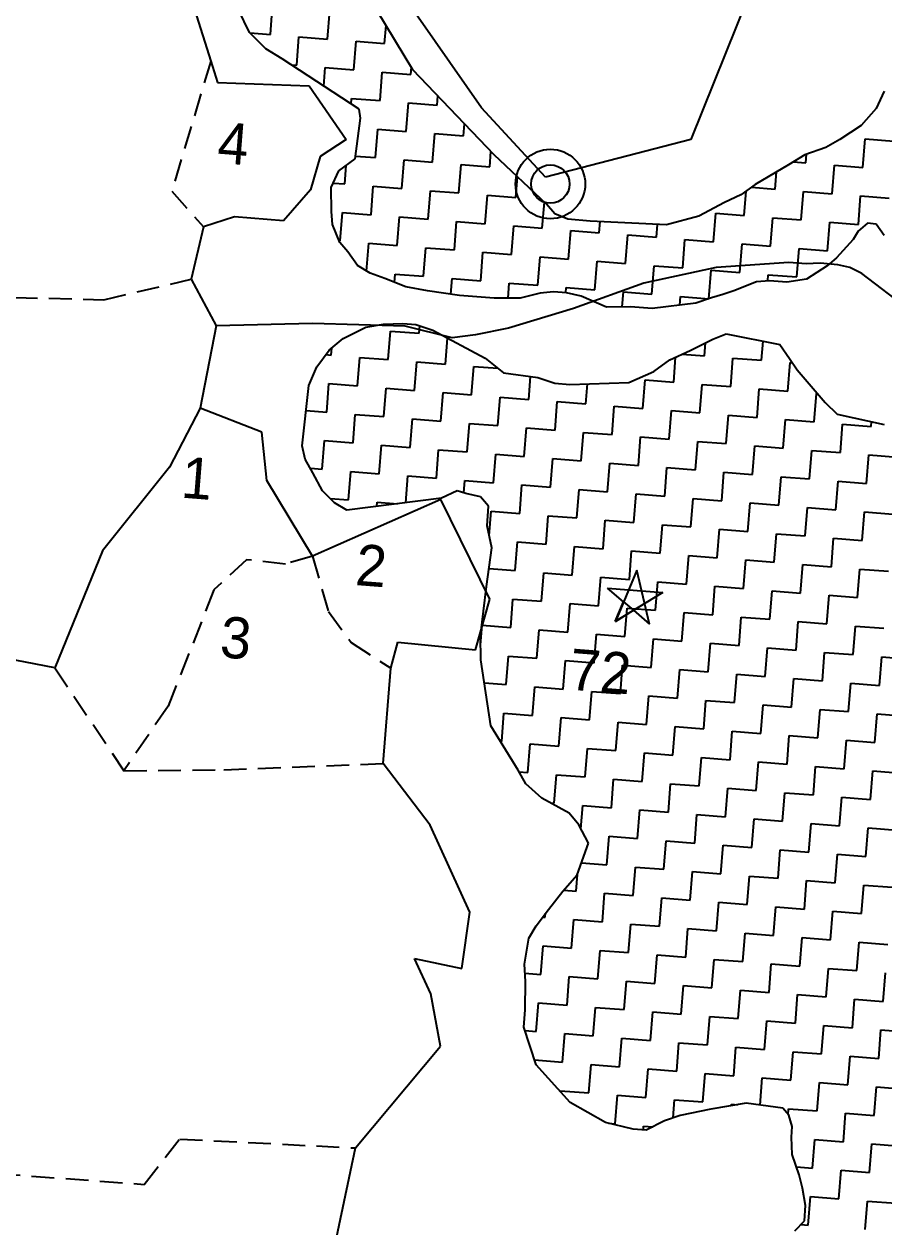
# Model space of a CAD drawing. Header units: metres. Extents: x 292752 to 294952, y 2098977 to 2102453.
# Drawn here: x 294488.3 to 294676.7, y 2100467.5 to 2100731.1 of the extents above; entities that cross this region are included whole.
import ezdxf
from ezdxf.enums import TextEntityAlignment as Align

# ---------------------------------------------------------------- set-up
doc = ezdxf.new("R2010")
doc.units = ezdxf.units.M
doc.linetypes.add('DASHED', pattern=[0.75, 0.5, -0.25])
for name, color, linetype in [('LINE_WATER', 4, 'Continuous'), ('POLY_HATCH', 12, 'Continuous'), ('POLY_PARCEL', 6, 'Continuous'), ('POLY_SUBPARCEL', 6, 'DASHED'), ('TEXT_MAPIN', 7, 'Continuous')]:
    doc.layers.add(name, color=color, linetype=linetype)
doc.styles.add('TEXT_MAP', font='', dxfattribs={"height": 2.5})
doc.styles.get('TEXT_MAP').set_extended_font_data('Kruti Dev 050')

msp = doc.modelspace()

# ---------------------------------------------------------------- linework, layer by layer
for p, q in [((294622.5, 2100611.45), (294617.83, 2100600.19)), ((294625.34, 2100599.6), (294622.5, 2100611.45)), ((294616.08, 2100607.51), (294628.22, 2100606.56)), ((294619.61, 2100604.5), (294616.08, 2100607.51)), ((294628.22, 2100606.56), (294617.82, 2100600.19)), ((294617.82, 2100600.19), (294619.61, 2100604.5)), ((294619.61, 2100604.5), (294621.8, 2100602.62)), ((294617.83, 2100600.19), (294621.8, 2100602.62)), ((294621.8, 2100602.62), (294625.34, 2100599.6))]:
    msp.add_line(p, q)
for radius in [7.63, 4.2]:
    msp.add_circle((294603.59, 2100696.03), radius)
at = {"layer": 'LINE_WATER'}
for p, q in [((294639.9, 2100677.77), (294624.03, 2100674.28)), ((294655.8, 2100678.82), (294639.9, 2100677.77)), ((294659.62, 2100678.51), (294655.8, 2100678.82)), ((294662.72, 2100678.66), (294659.62, 2100678.51)), ((294666.54, 2100678.35), (294662.72, 2100678.66)), ((294669.19, 2100677.76), (294666.54, 2100678.35)), ((294671.78, 2100676.4), (294669.19, 2100677.76)), ((294624.03, 2100674.28), (294608.68, 2100668.72)), ((294681.96, 2100668.67), (294671.78, 2100676.4)), ((294608.68, 2100668.72), (294594.44, 2100664.42)), ((294551.47, 2100665.44), (294530.41, 2100664.99)), ((294571.76, 2100664.85), (294551.47, 2100665.44)), ((294582.07, 2100662.35), (294571.76, 2100664.85)), ((294594.44, 2100664.42), (294587.21, 2100662.96)), ((294587.21, 2100662.96), (294582.07, 2100662.35))]:
    msp.add_line(p, q, dxfattribs=at)
at = {"layer": 'POLY_HATCH', "linetype": 'Continuous'}
for p, q in [((294542.27, 2100728.78), (294542.76, 2100735.03)), ((294554.77, 2100727.79), (294555.26, 2100734.04)), ((294567.27, 2100726.81), (294567.59, 2100730.79)), ((294537.85, 2100729.13), (294542.27, 2100728.78)), ((294548.03, 2100722.04), (294548.52, 2100728.29)), ((294548.52, 2100728.29), (294554.77, 2100727.79)), ((294560.53, 2100721.05), (294561.02, 2100727.3)), ((294561.02, 2100727.3), (294567.27, 2100726.81)), ((294546.91, 2100722.13), (294548.03, 2100722.04)), ((294553.96, 2100717.49), (294554.28, 2100721.54)), ((294554.28, 2100721.54), (294560.53, 2100721.05)), ((294573.03, 2100720.06), (294573.15, 2100721.62)), ((294566.28, 2100714.31), (294566.78, 2100720.56)), ((294566.78, 2100720.56), (294573.03, 2100720.06)), ((294559.93, 2100713.55), (294560.03, 2100714.8)), ((294560.03, 2100714.8), (294566.28, 2100714.31)), ((294572.04, 2100707.56), (294572.53, 2100713.81)), ((294572.53, 2100713.81), (294578.78, 2100713.32)), ((294578.78, 2100713.32), (294578.94, 2100715.33)), ((294584.54, 2100706.58), (294584.75, 2100709.23)), ((294565.3, 2100701.81), (294565.79, 2100708.06)), ((294565.79, 2100708.06), (294572.04, 2100707.56)), ((294577.8, 2100700.82), (294578.29, 2100707.07)), ((294578.29, 2100707.07), (294584.54, 2100706.58)), ((294672.05, 2100699.67), (294672.54, 2100705.92)), ((294672.54, 2100705.92), (294678.79, 2100705.43)), ((294590.3, 2100699.83), (294590.56, 2100703.14)), ((294560.91, 2100702.15), (294565.3, 2100701.81)), ((294571.05, 2100695.06), (294571.55, 2100701.31)), ((294571.55, 2100701.31), (294577.8, 2100700.82)), ((294583.56, 2100694.08), (294584.05, 2100700.33)), ((294584.05, 2100700.33), (294590.3, 2100699.83)), ((294656.75, 2100700.88), (294659.55, 2100700.66)), ((294659.55, 2100700.66), (294659.7, 2100702.56)), ((294558.55, 2100696.05), (294558.87, 2100700.1)), ((294652.8, 2100694.9), (294653.1, 2100698.68)), ((294665.3, 2100693.91), (294665.8, 2100700.16)), ((294665.8, 2100700.16), (294672.05, 2100699.67)), ((294556.02, 2100696.25), (294558.55, 2100696.05)), ((294564.31, 2100689.31), (294564.8, 2100695.56)), ((294564.8, 2100695.56), (294571.05, 2100695.06)), ((294596.06, 2100693.09), (294596.41, 2100697.57)), ((294647.63, 2100695.31), (294652.8, 2100694.9)), ((294576.81, 2100688.32), (294577.3, 2100694.57)), ((294577.3, 2100694.57), (294583.56, 2100694.08)), ((294589.31, 2100687.33), (294589.81, 2100693.58)), ((294589.81, 2100693.58), (294596.06, 2100693.09)), ((294646.06, 2100689.14), (294646.48, 2100694.49)), ((294658.56, 2100688.16), (294659.05, 2100694.41)), ((294659.05, 2100694.41), (294665.3, 2100693.91)), ((294671.06, 2100687.17), (294671.55, 2100693.42)), ((294671.55, 2100693.42), (294677.8, 2100692.93)), ((294557.57, 2100683.55), (294558.06, 2100689.8)), ((294558.06, 2100689.8), (294564.31, 2100689.31)), ((294601.81, 2100686.35), (294602.27, 2100692.08)), ((294570.07, 2100682.56), (294570.56, 2100688.81)), ((294570.56, 2100688.81), (294576.81, 2100688.32)), ((294582.57, 2100681.58), (294583.06, 2100687.83)), ((294583.06, 2100687.83), (294589.31, 2100687.33)), ((294614.31, 2100685.36), (294614.51, 2100687.8)), ((294626.81, 2100684.37), (294627.04, 2100687.18)), ((294639.32, 2100683.39), (294639.81, 2100689.64)), ((294639.81, 2100689.64), (294646.06, 2100689.14)), ((294651.82, 2100682.4), (294652.31, 2100688.65)), ((294652.31, 2100688.65), (294658.56, 2100688.16)), ((294664.32, 2100681.41), (294664.81, 2100687.66)), ((294664.81, 2100687.66), (294671.06, 2100687.17)), ((294595.07, 2100680.59), (294595.56, 2100686.84)), ((294595.56, 2100686.84), (294601.81, 2100686.35)), ((294607.57, 2100679.6), (294608.06, 2100685.85)), ((294608.06, 2100685.85), (294614.31, 2100685.36)), ((294620.07, 2100678.62), (294620.56, 2100684.87)), ((294620.56, 2100684.87), (294626.81, 2100684.37)), ((294557.33, 2100683.57), (294557.57, 2100683.55)), ((294563.34, 2100676.96), (294563.82, 2100683.06)), ((294563.82, 2100683.06), (294570.07, 2100682.56)), ((294575.83, 2100675.82), (294576.32, 2100682.07)), ((294576.32, 2100682.07), (294582.57, 2100681.58)), ((294632.57, 2100677.63), (294633.07, 2100683.88)), ((294633.07, 2100683.88), (294639.32, 2100683.39)), ((294645.07, 2100676.64), (294645.57, 2100682.89)), ((294645.57, 2100682.89), (294651.82, 2100682.4)), ((294657.57, 2100675.66), (294658.07, 2100681.91)), ((294658.07, 2100681.91), (294664.32, 2100681.41)), ((294588.33, 2100674.83), (294588.82, 2100681.08)), ((294588.82, 2100681.08), (294595.07, 2100680.59)), ((294600.83, 2100673.85), (294601.32, 2100680.1)), ((294601.32, 2100680.1), (294607.57, 2100679.6)), ((294613.33, 2100672.86), (294613.82, 2100679.11)), ((294613.82, 2100679.11), (294620.07, 2100678.62)), ((294625.83, 2100671.87), (294626.32, 2100678.12)), ((294626.32, 2100678.12), (294632.57, 2100677.63)), ((294638.33, 2100670.89), (294638.82, 2100677.14)), ((294638.82, 2100677.14), (294645.07, 2100676.64)), ((294569.43, 2100674.48), (294569.57, 2100676.31)), ((294569.57, 2100676.31), (294575.83, 2100675.82)), ((294581.81, 2100671.9), (294582.08, 2100675.32)), ((294582.08, 2100675.32), (294588.33, 2100674.83)), ((294594.32, 2100671.04), (294594.58, 2100674.34)), ((294594.58, 2100674.34), (294600.83, 2100673.85)), ((294651.22, 2100674.8), (294651.32, 2100676.15)), ((294651.32, 2100676.15), (294657.57, 2100675.66)), ((294606.98, 2100672.17), (294607.08, 2100673.35)), ((294607.08, 2100673.35), (294613.33, 2100672.86)), ((294619.32, 2100669.13), (294619.58, 2100672.37)), ((294619.58, 2100672.37), (294625.83, 2100671.87)), ((294631.93, 2100669.49), (294632.08, 2100671.38)), ((294632.08, 2100671.38), (294638.33, 2100670.89)), ((294568.09, 2100657.56), (294568.59, 2100663.81)), ((294568.59, 2100663.81), (294574.84, 2100663.32)), ((294574.84, 2100663.32), (294574.97, 2100664.96)), ((294580.6, 2100656.57), (294581.05, 2100662.28)), ((294637.34, 2100658.38), (294637.57, 2100661.22)), ((294649.84, 2100657.4), (294650.17, 2100661.59)), ((294554.42, 2100658.64), (294555.59, 2100658.55)), ((294555.59, 2100658.55), (294555.72, 2100660.1)), ((294632.49, 2100658.77), (294637.34, 2100658.38)), ((294561.35, 2100651.8), (294561.84, 2100658.05)), ((294561.84, 2100658.05), (294568.09, 2100657.56)), ((294573.85, 2100650.82), (294574.35, 2100657.07)), ((294574.35, 2100657.07), (294580.6, 2100656.57)), ((294586.35, 2100649.83), (294586.85, 2100656.08)), ((294586.85, 2100656.08), (294592.07, 2100655.67)), ((294630.6, 2100652.63), (294631.03, 2100658.1)), ((294643.1, 2100651.64), (294643.59, 2100657.89)), ((294643.59, 2100657.89), (294649.84, 2100657.4)), ((294655.6, 2100650.65), (294656.09, 2100656.9)), ((294656.09, 2100656.9), (294656.63, 2100656.86)), ((294598.85, 2100648.84), (294599.25, 2100653.84)), ((294623.86, 2100646.87), (294624.35, 2100653.12)), ((294624.35, 2100653.12), (294630.6, 2100652.63)), ((294554.61, 2100646.05), (294555.1, 2100652.3)), ((294555.1, 2100652.3), (294561.35, 2100651.8)), ((294567.11, 2100645.06), (294567.6, 2100651.31)), ((294567.6, 2100651.31), (294573.85, 2100650.82)), ((294579.61, 2100644.07), (294580.1, 2100650.32)), ((294580.1, 2100650.32), (294586.35, 2100649.83)), ((294611.35, 2100647.86), (294611.7, 2100652.22)), ((294636.36, 2100645.88), (294636.85, 2100652.13)), ((294636.85, 2100652.13), (294643.1, 2100651.64)), ((294648.86, 2100644.9), (294649.35, 2100651.15)), ((294649.35, 2100651.15), (294655.6, 2100650.65)), ((294592.11, 2100643.09), (294592.6, 2100649.34)), ((294592.6, 2100649.34), (294598.85, 2100648.84)), ((294604.61, 2100642.1), (294605.1, 2100648.35)), ((294605.1, 2100648.35), (294611.35, 2100647.86)), ((294661.36, 2100643.91), (294661.85, 2100650.16)), ((294661.85, 2100650.16), (294662.1, 2100650.14)), ((294550.08, 2100646.4), (294554.61, 2100646.05)), ((294560.36, 2100639.3), (294560.86, 2100645.55)), ((294560.86, 2100645.55), (294567.11, 2100645.06)), ((294617.11, 2100641.11), (294617.6, 2100647.36)), ((294617.6, 2100647.36), (294623.86, 2100646.87)), ((294629.61, 2100640.13), (294630.11, 2100646.38)), ((294630.11, 2100646.38), (294636.36, 2100645.88)), ((294642.11, 2100639.14), (294642.61, 2100645.39)), ((294642.61, 2100645.39), (294648.86, 2100644.9)), ((294572.87, 2100638.32), (294573.36, 2100644.57)), ((294573.36, 2100644.57), (294579.61, 2100644.07)), ((294585.37, 2100637.33), (294585.86, 2100643.58)), ((294585.86, 2100643.58), (294592.11, 2100643.09)), ((294597.87, 2100636.34), (294598.36, 2100642.59)), ((294598.36, 2100642.59), (294604.61, 2100642.1)), ((294654.61, 2100638.15), (294655.11, 2100644.4)), ((294655.11, 2100644.4), (294661.36, 2100643.91)), ((294667.11, 2100637.17), (294667.61, 2100643.42)), ((294667.61, 2100643.42), (294673.86, 2100642.92)), ((294673.86, 2100642.92), (294673.94, 2100643.95)), ((294553.62, 2100633.55), (294554.11, 2100639.8)), ((294554.11, 2100639.8), (294560.36, 2100639.3)), ((294610.37, 2100635.36), (294610.86, 2100641.61)), ((294610.86, 2100641.61), (294617.11, 2100641.11)), ((294622.87, 2100634.37), (294623.36, 2100640.62)), ((294623.36, 2100640.62), (294629.61, 2100640.13)), ((294566.12, 2100632.56), (294566.62, 2100638.81)), ((294566.62, 2100638.81), (294572.87, 2100638.32)), ((294578.62, 2100631.57), (294579.12, 2100637.82)), ((294579.12, 2100637.82), (294585.37, 2100637.33)), ((294635.37, 2100633.38), (294635.86, 2100639.63)), ((294635.86, 2100639.63), (294642.11, 2100639.14)), ((294647.87, 2100632.4), (294648.36, 2100638.65)), ((294648.36, 2100638.65), (294654.61, 2100638.15)), ((294660.37, 2100631.41), (294660.86, 2100637.66)), ((294660.86, 2100637.66), (294667.11, 2100637.17)), ((294591.12, 2100630.59), (294591.62, 2100636.84)), ((294591.62, 2100636.84), (294597.87, 2100636.34)), ((294603.62, 2100629.6), (294604.12, 2100635.85)), ((294604.12, 2100635.85), (294610.37, 2100635.36)), ((294616.12, 2100628.61), (294616.62, 2100634.86)), ((294616.62, 2100634.86), (294622.87, 2100634.37)), ((294672.87, 2100630.42), (294673.36, 2100636.67)), ((294673.36, 2100636.67), (294679.62, 2100636.18)), ((294551.02, 2100633.75), (294553.62, 2100633.55)), ((294559.38, 2100626.8), (294559.87, 2100633.05)), ((294559.87, 2100633.05), (294566.12, 2100632.56)), ((294571.91, 2100626.19), (294572.37, 2100632.07)), ((294572.37, 2100632.07), (294578.62, 2100631.57)), ((294628.63, 2100627.63), (294629.12, 2100633.88)), ((294629.12, 2100633.88), (294635.37, 2100633.38)), ((294641.13, 2100626.64), (294641.62, 2100632.89)), ((294641.62, 2100632.89), (294647.87, 2100632.4)), ((294653.63, 2100625.65), (294654.12, 2100631.9)), ((294654.12, 2100631.9), (294660.37, 2100631.41)), ((294584.66, 2100628.33), (294584.87, 2100631.08)), ((294584.87, 2100631.08), (294591.12, 2100630.59)), ((294596.88, 2100623.84), (294597.37, 2100630.09)), ((294597.37, 2100630.09), (294603.62, 2100629.6)), ((294666.13, 2100624.67), (294666.62, 2100630.92)), ((294666.62, 2100630.92), (294672.87, 2100630.42)), ((294555.34, 2100627.12), (294559.38, 2100626.8)), ((294609.38, 2100622.86), (294609.87, 2100629.11)), ((294609.87, 2100629.11), (294616.12, 2100628.61)), ((294621.88, 2100621.87), (294622.38, 2100628.12)), ((294622.38, 2100628.12), (294628.63, 2100627.63)), ((294634.38, 2100620.88), (294634.88, 2100627.13)), ((294634.88, 2100627.13), (294641.13, 2100626.64)), ((294565.55, 2100625.37), (294565.63, 2100626.31)), ((294565.63, 2100626.31), (294570.1, 2100625.96)), ((294590.21, 2100618.96), (294590.63, 2100624.34)), ((294590.63, 2100624.34), (294596.88, 2100623.84)), ((294646.88, 2100619.9), (294647.38, 2100626.15)), ((294647.38, 2100626.15), (294653.63, 2100625.65)), ((294659.38, 2100618.91), (294659.88, 2100625.16)), ((294659.88, 2100625.16), (294666.13, 2100624.67)), ((294671.88, 2100617.92), (294672.38, 2100624.17)), ((294672.38, 2100624.17), (294678.63, 2100623.68)), ((294602.64, 2100617.1), (294603.13, 2100623.35)), ((294603.13, 2100623.35), (294609.38, 2100622.86)), ((294615.14, 2100616.11), (294615.63, 2100622.36)), ((294615.63, 2100622.36), (294621.88, 2100621.87)), ((294627.64, 2100615.13), (294628.13, 2100621.38)), ((294628.13, 2100621.38), (294634.38, 2100620.88)), ((294640.14, 2100614.14), (294640.63, 2100620.39)), ((294640.63, 2100620.39), (294646.88, 2100619.9)), ((294652.64, 2100613.15), (294653.13, 2100619.4)), ((294653.13, 2100619.4), (294659.38, 2100618.91)), ((294595.89, 2100611.34), (294596.39, 2100617.59)), ((294596.39, 2100617.59), (294602.64, 2100617.1)), ((294608.39, 2100610.35), (294608.89, 2100616.61)), ((294608.89, 2100616.61), (294615.14, 2100616.11)), ((294665.14, 2100612.17), (294665.63, 2100618.42)), ((294665.63, 2100618.42), (294671.88, 2100617.92)), ((294620.9, 2100609.37), (294621.39, 2100615.62)), ((294621.39, 2100615.62), (294627.64, 2100615.13)), ((294633.4, 2100608.38), (294633.89, 2100614.63)), ((294633.89, 2100614.63), (294640.14, 2100614.14)), ((294645.9, 2100607.4), (294646.39, 2100613.65)), ((294646.39, 2100613.65), (294652.64, 2100613.15)), ((294590.16, 2100611.79), (294595.89, 2100611.34)), ((294601.65, 2100604.6), (294602.14, 2100610.85)), ((294602.14, 2100610.85), (294608.39, 2100610.35)), ((294658.4, 2100606.41), (294658.89, 2100612.66)), ((294658.89, 2100612.66), (294665.14, 2100612.17)), ((294670.9, 2100605.42), (294671.39, 2100611.67)), ((294671.39, 2100611.67), (294677.64, 2100611.18)), ((294614.15, 2100603.61), (294614.65, 2100609.86)), ((294614.65, 2100609.86), (294620.9, 2100609.37)), ((294626.65, 2100602.62), (294627.15, 2100608.87)), ((294627.15, 2100608.87), (294633.4, 2100608.38)), ((294639.15, 2100601.64), (294639.65, 2100607.89)), ((294639.65, 2100607.89), (294645.9, 2100607.4)), ((294651.65, 2100600.65), (294652.15, 2100606.9)), ((294652.15, 2100606.9), (294658.4, 2100606.41)), ((294664.15, 2100599.66), (294664.65, 2100605.92)), ((294664.65, 2100605.92), (294670.9, 2100605.42)), ((294594.91, 2100598.84), (294595.4, 2100605.09)), ((294595.4, 2100605.09), (294601.65, 2100604.6)), ((294607.41, 2100597.85), (294607.9, 2100604.1)), ((294607.9, 2100604.1), (294614.15, 2100603.61)), ((294619.91, 2100596.87), (294620.4, 2100603.12)), ((294620.4, 2100603.12), (294626.65, 2100602.62)), ((294632.41, 2100595.88), (294632.9, 2100602.13)), ((294632.9, 2100602.13), (294639.15, 2100601.64)), ((294644.91, 2100594.89), (294645.4, 2100601.14)), ((294645.4, 2100601.14), (294651.65, 2100600.65)), ((294657.41, 2100593.91), (294657.9, 2100600.16)), ((294657.9, 2100600.16), (294664.15, 2100599.66)), ((294588.32, 2100595.08), (294588.66, 2100599.33)), ((294588.66, 2100599.33), (294594.91, 2100598.84)), ((294600.66, 2100592.1), (294601.16, 2100598.35)), ((294601.16, 2100598.35), (294607.41, 2100597.85)), ((294669.91, 2100592.92), (294670.41, 2100599.17)), ((294670.41, 2100599.17), (294676.66, 2100598.68)), ((294613.17, 2100591.11), (294613.66, 2100597.36)), ((294613.66, 2100597.36), (294619.91, 2100596.87)), ((294625.67, 2100590.12), (294626.16, 2100596.37)), ((294626.16, 2100596.37), (294632.41, 2100595.88)), ((294638.17, 2100589.14), (294638.66, 2100595.39)), ((294638.66, 2100595.39), (294644.91, 2100594.89)), ((294593.92, 2100586.34), (294594.41, 2100592.59)), ((294594.41, 2100592.59), (294600.66, 2100592.1)), ((294650.67, 2100588.15), (294651.16, 2100594.4)), ((294651.16, 2100594.4), (294657.41, 2100593.91)), ((294663.17, 2100587.16), (294663.66, 2100593.41)), ((294663.66, 2100593.41), (294669.91, 2100592.92)), ((294675.67, 2100586.18), (294676.16, 2100592.43)), ((294676.16, 2100592.43), (294682.41, 2100591.93)), ((294606.42, 2100585.35), (294606.91, 2100591.6)), ((294606.91, 2100591.6), (294613.17, 2100591.11)), ((294618.92, 2100584.37), (294619.42, 2100590.62)), ((294619.42, 2100590.62), (294625.67, 2100590.12)), ((294631.42, 2100583.38), (294631.92, 2100589.63)), ((294631.92, 2100589.63), (294638.17, 2100589.14)), ((294643.92, 2100582.39), (294644.42, 2100588.64)), ((294644.42, 2100588.64), (294650.67, 2100588.15)), ((294656.42, 2100581.41), (294656.92, 2100587.66)), ((294656.92, 2100587.66), (294663.17, 2100587.16)), ((294589.13, 2100586.72), (294593.92, 2100586.34)), ((294599.68, 2100579.6), (294600.17, 2100585.85)), ((294600.17, 2100585.85), (294606.42, 2100585.35)), ((294612.18, 2100578.61), (294612.67, 2100584.86)), ((294612.67, 2100584.86), (294618.92, 2100584.37)), ((294668.93, 2100580.42), (294669.42, 2100586.67)), ((294669.42, 2100586.67), (294675.67, 2100586.18)), ((294624.68, 2100577.62), (294625.17, 2100583.87)), ((294625.17, 2100583.87), (294631.42, 2100583.38)), ((294637.18, 2100576.64), (294637.67, 2100582.89)), ((294637.67, 2100582.89), (294643.92, 2100582.39)), ((294649.68, 2100575.65), (294650.17, 2100581.9)), ((294650.17, 2100581.9), (294656.42, 2100581.41)), ((294592.93, 2100573.84), (294593.43, 2100580.09)), ((294593.43, 2100580.09), (294599.68, 2100579.6)), ((294605.44, 2100572.85), (294605.93, 2100579.1)), ((294605.93, 2100579.1), (294612.18, 2100578.61)), ((294662.18, 2100574.66), (294662.67, 2100580.91)), ((294662.67, 2100580.91), (294668.93, 2100580.42)), ((294674.68, 2100573.68), (294675.18, 2100579.93)), ((294675.18, 2100579.93), (294681.43, 2100579.43)), ((294617.94, 2100571.87), (294618.43, 2100578.12)), ((294618.43, 2100578.12), (294624.68, 2100577.62)), ((294630.44, 2100570.88), (294630.93, 2100577.13)), ((294630.93, 2100577.13), (294637.18, 2100576.64)), ((294592.67, 2100573.86), (294592.93, 2100573.84)), ((294642.94, 2100569.89), (294643.43, 2100576.14)), ((294643.43, 2100576.14), (294649.68, 2100575.65)), ((294655.44, 2100568.91), (294655.93, 2100575.16)), ((294655.93, 2100575.16), (294662.18, 2100574.66)), ((294667.94, 2100567.92), (294668.43, 2100574.17)), ((294668.43, 2100574.17), (294674.68, 2100573.68)), ((294598.69, 2100567.1), (294599.18, 2100573.35)), ((294599.18, 2100573.35), (294605.44, 2100572.85)), ((294611.19, 2100566.11), (294611.69, 2100572.36)), ((294611.69, 2100572.36), (294617.94, 2100571.87)), ((294623.69, 2100565.12), (294624.19, 2100571.37)), ((294624.19, 2100571.37), (294630.44, 2100570.88)), ((294636.19, 2100564.14), (294636.69, 2100570.39)), ((294636.69, 2100570.39), (294642.94, 2100569.89)), ((294648.69, 2100563.15), (294649.19, 2100569.4)), ((294649.19, 2100569.4), (294655.44, 2100568.91)), ((294596.71, 2100567.25), (294598.69, 2100567.1)), ((294604.45, 2100560.35), (294604.94, 2100566.6)), ((294604.94, 2100566.6), (294611.19, 2100566.11)), ((294661.2, 2100562.16), (294661.69, 2100568.41)), ((294661.69, 2100568.41), (294667.94, 2100567.92)), ((294673.7, 2100561.18), (294674.19, 2100567.43)), ((294674.19, 2100567.43), (294680.44, 2100566.93)), ((294616.95, 2100559.37), (294617.44, 2100565.62)), ((294617.44, 2100565.62), (294623.69, 2100565.12)), ((294629.45, 2100558.38), (294629.94, 2100564.63)), ((294629.94, 2100564.63), (294636.19, 2100564.14)), ((294641.95, 2100557.39), (294642.44, 2100563.64)), ((294642.44, 2100563.64), (294648.69, 2100563.15)), ((294654.45, 2100556.41), (294654.94, 2100562.66)), ((294654.94, 2100562.66), (294661.2, 2100562.16)), ((294666.95, 2100555.42), (294667.45, 2100561.67)), ((294667.45, 2100561.67), (294673.7, 2100561.18)), ((294603.62, 2100560.42), (294604.45, 2100560.35)), ((294610.3, 2100554.75), (294610.7, 2100559.86)), ((294610.7, 2100559.86), (294616.95, 2100559.37)), ((294622.71, 2100552.62), (294623.2, 2100558.87)), ((294623.2, 2100558.87), (294629.45, 2100558.38)), ((294635.21, 2100551.63), (294635.7, 2100557.89)), ((294635.7, 2100557.89), (294641.95, 2100557.39)), ((294647.71, 2100550.65), (294648.2, 2100556.9)), ((294648.2, 2100556.9), (294654.45, 2100556.41)), ((294660.21, 2100549.66), (294660.7, 2100555.91)), ((294660.7, 2100555.91), (294666.95, 2100555.42)), ((294615.96, 2100546.86), (294616.46, 2100553.11)), ((294616.46, 2100553.11), (294622.71, 2100552.62)), ((294672.71, 2100548.68), (294673.2, 2100554.93)), ((294673.2, 2100554.93), (294679.45, 2100554.43)), ((294628.46, 2100545.88), (294628.96, 2100552.13)), ((294628.96, 2100552.13), (294635.21, 2100551.63)), ((294640.96, 2100544.89), (294641.46, 2100551.14)), ((294641.46, 2100551.14), (294647.71, 2100550.65)), ((294653.46, 2100543.9), (294653.96, 2100550.16)), ((294653.96, 2100550.16), (294660.21, 2100549.66)), ((294665.97, 2100542.92), (294666.46, 2100549.17)), ((294666.46, 2100549.17), (294672.71, 2100548.68)), ((294610.41, 2100547.3), (294615.96, 2100546.86)), ((294621.72, 2100540.12), (294622.21, 2100546.37)), ((294622.21, 2100546.37), (294628.46, 2100545.88)), ((294634.22, 2100539.13), (294634.71, 2100545.38)), ((294634.71, 2100545.38), (294640.96, 2100544.89)), ((294609.22, 2100541.11), (294609.51, 2100544.75)), ((294646.72, 2100538.15), (294647.21, 2100544.4)), ((294647.21, 2100544.4), (294653.46, 2100543.9)), ((294659.22, 2100537.16), (294659.72, 2100543.41)), ((294659.72, 2100543.41), (294665.97, 2100542.92)), ((294671.72, 2100536.17), (294672.22, 2100542.42)), ((294672.22, 2100542.42), (294678.47, 2100541.93)), ((294606.53, 2100541.32), (294609.22, 2100541.11)), ((294614.98, 2100534.36), (294615.47, 2100540.61)), ((294615.47, 2100540.61), (294621.72, 2100540.12)), ((294627.48, 2100533.38), (294627.97, 2100539.63)), ((294627.97, 2100539.63), (294634.22, 2100539.13)), ((294639.98, 2100532.39), (294640.47, 2100538.64)), ((294640.47, 2100538.64), (294646.72, 2100538.15)), ((294652.48, 2100531.4), (294652.97, 2100537.65)), ((294652.97, 2100537.65), (294659.22, 2100537.16)), ((294601.92, 2100535.39), (294602.48, 2100535.35)), ((294602.48, 2100535.35), (294602.55, 2100536.24)), ((294608.23, 2100528.61), (294608.73, 2100534.86)), ((294608.73, 2100534.86), (294614.98, 2100534.36)), ((294664.98, 2100530.42), (294665.47, 2100536.67)), ((294665.47, 2100536.67), (294671.72, 2100536.17)), ((294620.73, 2100527.62), (294621.23, 2100533.87)), ((294621.23, 2100533.87), (294627.48, 2100533.38)), ((294633.23, 2100526.63), (294633.73, 2100532.88)), ((294633.73, 2100532.88), (294639.98, 2100532.39)), ((294645.73, 2100525.65), (294646.23, 2100531.9)), ((294646.23, 2100531.9), (294652.48, 2100531.4)), ((294601.49, 2100522.85), (294601.98, 2100529.1)), ((294601.98, 2100529.1), (294608.23, 2100528.61)), ((294658.24, 2100524.66), (294658.73, 2100530.91)), ((294658.73, 2100530.91), (294664.98, 2100530.42)), ((294670.74, 2100523.67), (294671.23, 2100529.92)), ((294671.23, 2100529.92), (294677.48, 2100529.43)), ((294613.99, 2100521.86), (294614.48, 2100528.11)), ((294614.48, 2100528.11), (294620.73, 2100527.62)), ((294626.49, 2100520.88), (294626.98, 2100527.13)), ((294626.98, 2100527.13), (294633.23, 2100526.63)), ((294638.99, 2100519.89), (294639.48, 2100526.14)), ((294639.48, 2100526.14), (294645.73, 2100525.65)), ((294651.49, 2100518.9), (294651.99, 2100525.15)), ((294651.99, 2100525.15), (294658.24, 2100524.66)), ((294663.99, 2100517.92), (294664.49, 2100524.17)), ((294664.49, 2100524.17), (294670.74, 2100523.67)), ((294598.02, 2100523.12), (294601.49, 2100522.85)), ((294607.25, 2100516.11), (294607.74, 2100522.36)), ((294607.74, 2100522.36), (294613.99, 2100521.86)), ((294619.75, 2100515.12), (294620.24, 2100521.37)), ((294620.24, 2100521.37), (294626.49, 2100520.88)), ((294676.49, 2100516.93), (294676.99, 2100523.18)), ((294632.25, 2100514.13), (294632.74, 2100520.38)), ((294632.74, 2100520.38), (294638.99, 2100519.89)), ((294644.75, 2100513.15), (294645.24, 2100519.4)), ((294645.24, 2100519.4), (294651.49, 2100518.9)), ((294600.5, 2100510.35), (294601, 2100516.6)), ((294601, 2100516.6), (294607.25, 2100516.11)), ((294657.25, 2100512.16), (294657.74, 2100518.41)), ((294657.74, 2100518.41), (294663.99, 2100517.92)), ((294669.75, 2100511.17), (294670.24, 2100517.42)), ((294670.24, 2100517.42), (294676.49, 2100516.93)), ((294613, 2100509.36), (294613.5, 2100515.61)), ((294613.5, 2100515.61), (294619.75, 2100515.12)), ((294625.5, 2100508.38), (294626, 2100514.63)), ((294626, 2100514.63), (294632.25, 2100514.13)), ((294638, 2100507.39), (294638.5, 2100513.64)), ((294638.5, 2100513.64), (294644.75, 2100513.15)), ((294598.04, 2100510.54), (294600.5, 2100510.35)), ((294650.51, 2100506.4), (294651, 2100512.65)), ((294651, 2100512.65), (294657.25, 2100512.16)), ((294663.01, 2100505.42), (294663.5, 2100511.67)), ((294663.5, 2100511.67), (294669.75, 2100511.17)), ((294675.51, 2100504.43), (294676, 2100510.68)), ((294676, 2100510.68), (294682.25, 2100510.19)), ((294606.26, 2100503.61), (294606.75, 2100509.86)), ((294606.75, 2100509.86), (294613, 2100509.36)), ((294618.76, 2100502.62), (294619.25, 2100508.87)), ((294619.25, 2100508.87), (294625.5, 2100508.38)), ((294631.26, 2100501.63), (294631.75, 2100507.88)), ((294631.75, 2100507.88), (294638, 2100507.39)), ((294643.76, 2100500.65), (294644.25, 2100506.9)), ((294644.25, 2100506.9), (294650.51, 2100506.4)), ((294656.26, 2100499.66), (294656.76, 2100505.91)), ((294656.76, 2100505.91), (294663.01, 2100505.42)), ((294600.12, 2100504.09), (294606.26, 2100503.61)), ((294612.02, 2100496.86), (294612.51, 2100503.11)), ((294612.51, 2100503.11), (294618.76, 2100502.62)), ((294668.76, 2100498.67), (294669.26, 2100504.92)), ((294669.26, 2100504.92), (294675.51, 2100504.43)), ((294624.52, 2100495.87), (294625.01, 2100502.13)), ((294625.01, 2100502.13), (294631.26, 2100501.63)), ((294637.02, 2100494.89), (294637.51, 2100501.14)), ((294637.51, 2100501.14), (294643.76, 2100500.65)), ((294649.54, 2100494.19), (294650.01, 2100500.15)), ((294650.01, 2100500.15), (294656.26, 2100499.66)), ((294605.75, 2100497.19), (294605.77, 2100497.35)), ((294605.77, 2100497.35), (294612.02, 2100496.86)), ((294662.02, 2100492.92), (294662.51, 2100499.17)), ((294662.51, 2100499.17), (294668.76, 2100498.67)), ((294674.52, 2100491.93), (294675.01, 2100498.18)), ((294675.01, 2100498.18), (294681.26, 2100497.69)), ((294617.77, 2100490.12), (294618.27, 2100496.37)), ((294618.27, 2100496.37), (294624.52, 2100495.87)), ((294630.46, 2100491.43), (294630.77, 2100495.38)), ((294630.77, 2100495.38), (294637.02, 2100494.89)), ((294643.24, 2100494.07), (294643.27, 2100494.4)), ((294643.27, 2100494.4), (294644.57, 2100494.29)), ((294655.67, 2100492.14), (294655.77, 2100493.41)), ((294655.77, 2100493.41), (294662.02, 2100492.92)), ((294667.78, 2100486.17), (294668.27, 2100492.42)), ((294668.27, 2100492.42), (294674.52, 2100491.93)), ((294616.3, 2100490.23), (294617.77, 2100490.12)), ((294623.96, 2100488.78), (294624.02, 2100489.62)), ((294624.02, 2100489.62), (294626.02, 2100489.47)), ((294661.03, 2100480.41), (294661.53, 2100486.66)), ((294661.53, 2100486.66), (294667.78, 2100486.17)), ((294673.53, 2100479.43), (294674.03, 2100485.68)), ((294674.03, 2100485.68), (294680.28, 2100485.19)), ((294657.5, 2100480.69), (294661.03, 2100480.41)), ((294666.79, 2100473.67), (294667.28, 2100479.92)), ((294667.28, 2100479.92), (294673.53, 2100479.43)), ((294660.05, 2100467.91), (294660.54, 2100474.16)), ((294660.54, 2100474.16), (294666.79, 2100473.67)), ((294672.55, 2100466.93), (294673.04, 2100473.18)), ((294673.04, 2100473.18), (294679.29, 2100472.68)), ((294658.46, 2100468.04), (294660.05, 2100467.91))]:
    msp.add_line(p, q, dxfattribs=at)
at = {"layer": 'POLY_HATCH'}
for p, q in [((294537.71, 2100729.26), (294535.25, 2100734.22)), ((294573.5, 2100721.05), (294565.64, 2100734)), ((294541.24, 2100725.65), (294537.71, 2100729.26)), ((294544.88, 2100723.46), (294541.24, 2100725.65)), ((294561.68, 2100712.4), (294544.88, 2100723.46)), ((294591.27, 2100702.39), (294573.5, 2100721.05)), ((294676.74, 2100716.36), (294674.95, 2100712.55)), ((294562, 2100710.47), (294561.68, 2100712.4)), ((294674.95, 2100712.55), (294671.7, 2100708.87)), ((294560.82, 2100701.52), (294562, 2100710.47)), ((294671.7, 2100708.87), (294667.02, 2100705.78)), ((294667.02, 2100705.78), (294663.92, 2100704.06)), ((294663.92, 2100704.06), (294659.36, 2100702.44)), ((294557.28, 2100698.94), (294560.82, 2100701.52)), ((294602.75, 2100691.62), (294591.27, 2100702.39)), ((294659.36, 2100702.44), (294655.73, 2100700.26)), ((294555.57, 2100695.27), (294557.28, 2100698.94)), ((294655.73, 2100700.26), (294648.48, 2100695.91)), ((294555.63, 2100690.03), (294555.57, 2100695.27)), ((294648.48, 2100695.91), (294645.34, 2100693.69)), ((294645.34, 2100693.69), (294641.76, 2100692)), ((294555.88, 2100687.15), (294555.63, 2100690.03)), ((294604.56, 2100689.51), (294602.75, 2100691.62)), ((294641.76, 2100692), (294636.09, 2100688.99)), ((294557.47, 2100683.22), (294555.88, 2100687.15)), ((294607.42, 2100688.3), (294604.56, 2100689.51)), ((294612.33, 2100687.91), (294607.42, 2100688.3)), ((294629.03, 2100687.09), (294612.33, 2100687.91)), ((294636.09, 2100688.99), (294629.03, 2100687.09)), ((294673.08, 2100687.42), (294671.04, 2100685.68)), ((294674.97, 2100687.27), (294673.08, 2100687.42)), ((294676.68, 2100684.76), (294674.97, 2100687.27)), ((294671.04, 2100685.68), (294669.94, 2100683.86)), ((294559.22, 2100681.17), (294557.47, 2100683.22)), ((294669.94, 2100683.86), (294666.29, 2100679.87)), ((294561.36, 2100678.15), (294559.22, 2100681.17)), ((294666.29, 2100679.87), (294664.25, 2100678.12)), ((294564.09, 2100676.51), (294561.36, 2100678.15)), ((294664.25, 2100678.12), (294659.72, 2100675.15)), ((294567.33, 2100675.3), (294564.09, 2100676.51)), ((294571.95, 2100673.51), (294567.33, 2100675.3)), ((294648.72, 2100674.59), (294643.8, 2100672.59)), ((294651.6, 2100674.84), (294648.72, 2100674.59)), ((294655.39, 2100674.54), (294651.6, 2100674.84)), ((294659.72, 2100675.15), (294655.39, 2100674.54)), ((294576.65, 2100672.66), (294571.95, 2100673.51)), ((294583.71, 2100671.62), (294576.65, 2100672.66)), ((294591.28, 2100671.03), (294583.71, 2100671.62)), ((294601.37, 2100672.14), (294597, 2100671.05)), ((294604.25, 2100672.38), (294601.37, 2100672.14)), ((294607.09, 2100672.16), (294604.25, 2100672.38)), ((294610.37, 2100671.43), (294607.09, 2100672.16)), ((294615.9, 2100669.08), (294610.37, 2100671.43)), ((294641.36, 2100671.84), (294638.92, 2100671.08)), ((294643.8, 2100672.59), (294641.36, 2100671.84)), ((294597, 2100671.05), (294591.28, 2100671.03)), ((294621.14, 2100669.15), (294615.9, 2100669.08)), ((294625.88, 2100668.77), (294621.14, 2100669.15)), ((294635.49, 2100669.92), (294625.88, 2100668.77)), ((294638.92, 2100671.08), (294635.49, 2100669.92)), ((294558.2, 2100662.21), (294563.15, 2100664.68)), ((294563.15, 2100664.68), (294567.02, 2100665.33)), ((294567.02, 2100665.33), (294571.31, 2100665.46)), ((294571.31, 2100665.46), (294574.15, 2100665.24)), ((294574.15, 2100665.24), (294577.87, 2100663.99)), ((294577.87, 2100663.99), (294589.29, 2100657.85)), ((294555.13, 2100659.6), (294558.2, 2100662.21)), ((294634.2, 2100659.55), (294639.16, 2100662.01)), ((294639.16, 2100662.01), (294642.11, 2100663.21)), ((294642.11, 2100663.21), (294653.83, 2100660.85)), ((294653.83, 2100660.85), (294655.98, 2100657.83)), ((294552.47, 2100656), (294555.13, 2100659.6)), ((294629.75, 2100657.52), (294634.2, 2100659.55)), ((294550.71, 2100651.85), (294552.47, 2100656)), ((294589.29, 2100657.85), (294593.33, 2100654.68)), ((294626.22, 2100654.94), (294629.75, 2100657.52)), ((294655.98, 2100657.83), (294657.68, 2100655.31)), ((294593.33, 2100654.68), (294600.86, 2100653.61)), ((294600.86, 2100653.61), (294604.58, 2100652.36)), ((294620.78, 2100652.51), (294626.22, 2100654.94)), ((294657.68, 2100655.31), (294660.74, 2100651.74)), ((294549.19, 2100638.64), (294550.71, 2100651.85)), ((294604.58, 2100652.36), (294607.89, 2100652.1)), ((294607.89, 2100652.1), (294620.78, 2100652.51)), ((294660.74, 2100651.74), (294663.79, 2100648.17)), ((294663.79, 2100648.17), (294666.44, 2100645.58)), ((294666.44, 2100645.58), (294676.74, 2100643.34)), ((294549.91, 2100635.73), (294549.19, 2100638.64)), ((294551.58, 2100632.74), (294549.91, 2100635.73)), ((294553.65, 2100628.77), (294551.58, 2100632.74)), ((294556.31, 2100626.18), (294553.65, 2100628.77)), ((294579.73, 2100627.19), (294559.03, 2100624.54)), ((294583.19, 2100628.82), (294579.73, 2100627.19)), ((294585.04, 2100628.2), (294583.19, 2100628.82)), ((294588.32, 2100627.46), (294585.04, 2100628.2)), ((294590.07, 2100625.42), (294588.32, 2100627.46)), ((294559.03, 2100624.54), (294556.31, 2100626.18)), ((294589.73, 2100621.16), (294590.07, 2100625.42)), ((294590.78, 2100616.32), (294589.73, 2100621.16)), ((294589.63, 2100607.84), (294590.78, 2100616.32)), ((294588.3, 2100597), (294589.63, 2100607.84)), ((294588.36, 2100591.76), (294588.3, 2100597)), ((294590.55, 2100577.3), (294588.36, 2100591.76)), ((294596.52, 2100567.59), (294590.55, 2100577.3)), ((294598.19, 2100564.6), (294596.52, 2100567.59)), ((294601.75, 2100561.46), (294598.19, 2100564.6)), ((294607.68, 2100558.14), (294601.75, 2100561.46)), ((294609.86, 2100555.59), (294607.68, 2100558.14)), ((294611.93, 2100551.61), (294609.86, 2100555.59)), ((294609.48, 2100544.67), (294611.93, 2100551.61)), ((294606.34, 2100541.11), (294609.48, 2100544.67)), ((294603.16, 2100537.07), (294606.34, 2100541.11)), ((294600.5, 2100533.47), (294603.16, 2100537.07)), ((294598.85, 2100530.75), (294600.5, 2100533.47)), ((294597.93, 2100525.11), (294598.85, 2100530.75)), ((294598.11, 2100521.28), (294597.93, 2100525.11)), ((294598.09, 2100515.1), (294598.11, 2100521.28)), ((294597.79, 2100511.31), (294598.09, 2100515.1)), ((294600.47, 2100503.01), (294597.79, 2100511.31)), ((294607.92, 2100494.8), (294600.47, 2100503.01)), ((294615.67, 2100490.38), (294607.92, 2100494.8)), ((294638.77, 2100493.32), (294631.99, 2100491.95)), ((294646.49, 2100494.61), (294638.77, 2100493.32)), ((294654.5, 2100493.51), (294646.49, 2100494.61)), ((294655.81, 2100491.98), (294654.5, 2100493.51)), ((294621.75, 2100488.95), (294615.67, 2100490.38)), ((294628.57, 2100490.79), (294624.59, 2100488.73)), ((294631.99, 2100491.95), (294628.57, 2100490.79)), ((294656.57, 2100489.53), (294655.81, 2100491.98)), ((294656.38, 2100487.17), (294656.57, 2100489.53)), ((294624.59, 2100488.73), (294621.75, 2100488.95)), ((294656.56, 2100483.35), (294656.38, 2100487.17)), ((294658.12, 2100478.94), (294656.56, 2100483.35)), ((294658.84, 2100476.03), (294658.12, 2100478.94)), ((294659.49, 2100472.17), (294658.84, 2100476.03)), ((294659.23, 2100468.85), (294659.49, 2100472.17)), ((294657.15, 2100466.64), (294659.23, 2100468.85))]:
    msp.add_line(p, q, dxfattribs=at)
at = {"layer": 'POLY_PARCEL'}
for p, q in [((294663.98, 2100779.42), (294634.38, 2100705.8)), ((294588.54, 2100712.76), (294560.19, 2100753.2)), ((294525.64, 2100734.26), (294529.2, 2100722.98)), ((294529.2, 2100722.98), (294530.69, 2100718.25)), ((294530.69, 2100718.25), (294550.76, 2100717.57)), ((294550.76, 2100717.57), (294558.84, 2100705.82)), ((294602.56, 2100697.56), (294588.54, 2100712.76)), ((294558.84, 2100705.82), (294553.14, 2100702.07)), ((294634.38, 2100705.8), (294602.56, 2100697.56)), ((294553.14, 2100702.07), (294551.06, 2100694.73)), ((294551.06, 2100694.73), (294545.12, 2100687.99)), ((294534.37, 2100688.84), (294527.59, 2100686.68)), ((294545.12, 2100687.99), (294534.37, 2100688.84)), ((294527.59, 2100686.68), (294524.88, 2100675.18)), ((294524.88, 2100675.18), (294530.41, 2100664.99)), ((294530.41, 2100664.99), (294526.89, 2100646.95)), ((294526.89, 2100646.95), (294520.15, 2100633.98)), ((294540.37, 2100641.63), (294526.89, 2100646.95)), ((294541.47, 2100631.04), (294540.37, 2100641.63)), ((294520.15, 2100633.98), (294505.49, 2100615.62)), ((294551.5, 2100614.5), (294541.47, 2100631.04)), ((294579.58, 2100626.93), (294551.5, 2100614.5)), ((294590.3, 2100605.08), (294579.58, 2100626.93)), ((294505.49, 2100615.62), (294495.06, 2100590.03)), ((294587.22, 2100593.99), (294590.3, 2100605.08)), ((294568.64, 2100589.93), (294570.2, 2100595.61)), ((294570.2, 2100595.61), (294587.22, 2100593.99)), ((294495.06, 2100590.03), (294476.42, 2100593.6)), ((294567, 2100569.06), (294568.64, 2100589.93)), ((294577.27, 2100555.53), (294567, 2100569.06)), ((294585.98, 2100536.45), (294577.27, 2100555.53)), ((294584.18, 2100524.16), (294585.98, 2100536.45)), ((294577.39, 2100518.61), (294573.85, 2100526.36)), ((294573.85, 2100526.36), (294584.18, 2100524.16)), ((294579.52, 2100507.11), (294577.39, 2100518.61)), ((294560.89, 2100484.82), (294579.52, 2100507.11)), ((294553.38, 2100449.2), (294560.89, 2100484.82))]:
    msp.add_line(p, q, dxfattribs=at)
at = {"layer": 'POLY_SUBPARCEL', "ltscale": 10}
for p, q in [((294529.2, 2100722.98), (294520.65, 2100694.43)), ((294520.65, 2100694.43), (294527.59, 2100686.68)), ((294505.77, 2100670.66), (294524.88, 2100675.18)), ((294478.76, 2100671.39), (294505.77, 2100670.66)), ((294537.06, 2100613.7), (294529.9, 2100607.08)), ((294545.56, 2100612.76), (294537.06, 2100613.7)), ((294551.5, 2100614.5), (294545.56, 2100612.76)), ((294551.5, 2100614.5), (294554.97, 2100602.34)), ((294529.9, 2100607.08), (294519.87, 2100581.62)), ((294554.97, 2100602.34), (294559.96, 2100595.59)), ((294559.96, 2100595.59), (294568.64, 2100589.93)), ((294495.06, 2100590.03), (294510.18, 2100567.46)), ((294519.87, 2100581.62), (294510.18, 2100567.46)), ((294532.04, 2100567.67), (294567, 2100569.06)), ((294510.18, 2100567.46), (294532.04, 2100567.67)), ((294514.58, 2100476.83), (294522.41, 2100486.77)), ((294522.41, 2100486.77), (294560.89, 2100484.82)), ((294445.07, 2100481.99), (294514.58, 2100476.83))]:
    msp.add_line(p, q, dxfattribs=at)

# ---------------------------------------------------------------- texts
at = {"layer": 'TEXT_MAPIN', "style": 'TEXT_MAP'}
for s, p in [('4', (294534.15, 2100704.9)), ('1', (294526.22, 2100631.57)), ('2', (294564.39, 2100612.48)), ('3', (294534.72, 2100596.6))]:
    msp.add_text(s, height=9.03, rotation=355.4876, dxfattribs=at).set_placement(p, align=Align.MIDDLE)
msp.add_text('72', height=9.029, rotation=355.4876, dxfattribs=at).set_placement((294607.52, 2100585.26))

doc.saveas('drawing.dxf')
